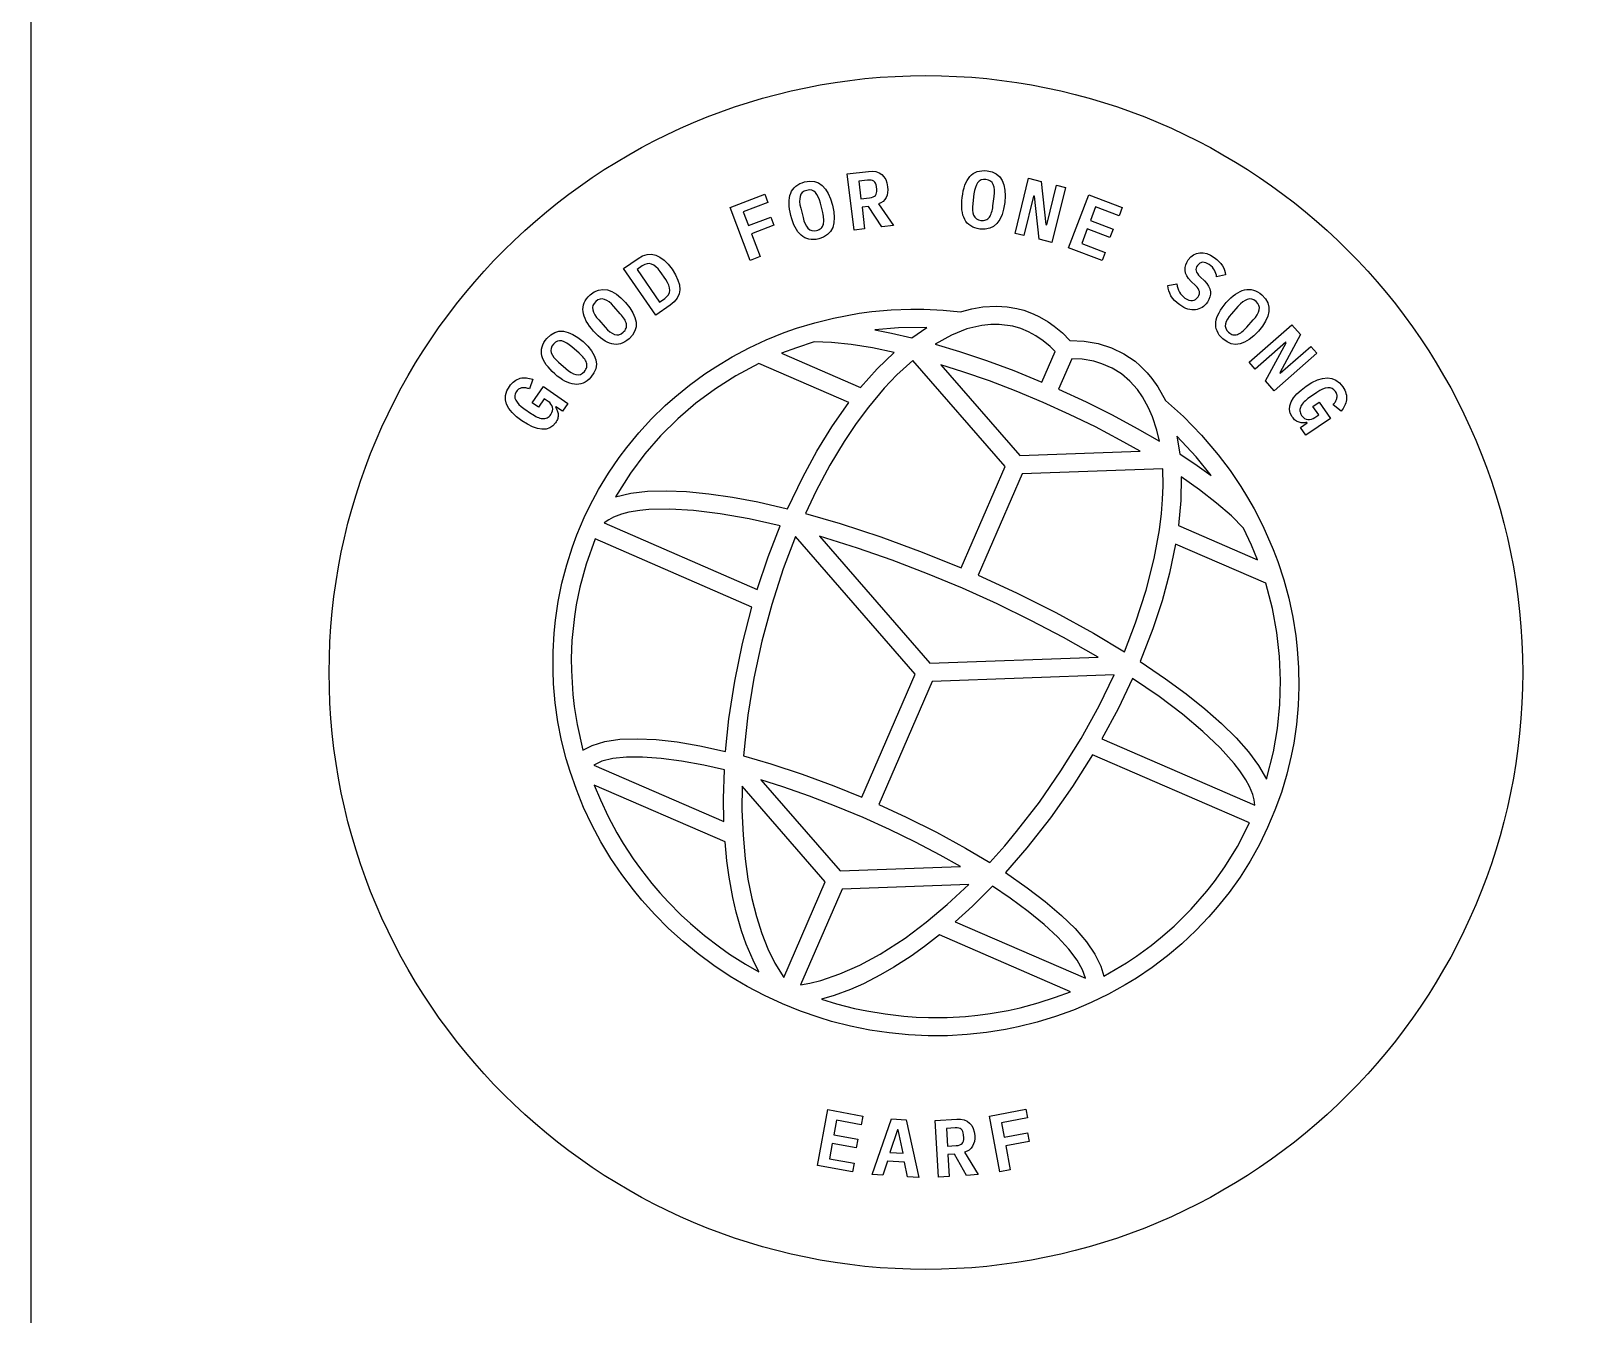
# Model space of a CAD drawing. Header units: millimetres. Extents: x 0 to 600, y 0 to 400.
# Drawn here: x 0 to 51.6, y 137.5 to 180.5 of the extents above; entities that cross this region are included whole.
import ezdxf

# ---------------------------------------------------------------- set-up
doc = ezdxf.new("R2010")
doc.units = ezdxf.units.MM
for name, color, linetype in [('CUT', 7, 'Continuous'), ('ENGRAVE_BACK_MIRRORED', 7, 'Continuous'), ('ENGRAVE_FRONT', 7, 'Continuous'), ('SHEET', 7, 'Continuous')]:
    doc.layers.add(name, color=color, linetype=linetype)

msp = doc.modelspace()

# ---------------------------------------------------------------- linework, layer by layer
at = {"layer": 'CUT'}
msp.add_circle((30, 159), 20, dxfattribs=at)
at = {"layer": 'ENGRAVE_BACK_MIRRORED'}
for points in [[(41.992, 162.107), (42.16, 161.486), (42.295, 160.859), (42.396, 160.226), (42.445, 159.797), (42.49, 159.16), (42.499, 158.522), (42.475, 157.891), (42.417, 157.258), (42.324, 156.629), (42.243, 156.208), (42.094, 155.591), (41.912, 154.983), (41.697, 154.386), (41.452, 153.807), (41.174, 153.238), (40.865, 152.684), (40.526, 152.147), (40.158, 151.629), (39.763, 151.132), (39.48, 150.808), (39.045, 150.351), (38.58, 149.914), (38.092, 149.502), (37.582, 149.116), (37.052, 148.758), (36.682, 148.531), (36.12, 148.22), (35.541, 147.939), (34.947, 147.688), (34.345, 147.469), (33.726, 147.28), (33.096, 147.124), (32.667, 147.036), (32.024, 146.934), (31.376, 146.866), (30.724, 146.83), (30.071, 146.828), (29.417, 146.859), (28.77, 146.922), (28.121, 147.019), (27.477, 147.149), (26.84, 147.311), (26.416, 147.439), (25.795, 147.654), (25.187, 147.899), (24.588, 148.177), (24.006, 148.484), (23.441, 148.819), (22.894, 149.182), (22.366, 149.572), (21.858, 149.988), (21.377, 150.425), (20.916, 150.888), (20.479, 151.374), (20.199, 151.714), (19.807, 152.235), (19.442, 152.773), (19.109, 153.325), (18.803, 153.896), (18.527, 154.482), (18.283, 155.079), (18.071, 155.688), (17.947, 156.104), (17.79, 156.727), (17.667, 157.351), (17.577, 157.985), (17.522, 158.622), (17.503, 159.053), (17.505, 159.69), (17.54, 160.32), (17.584, 160.748), (17.676, 161.377), (17.802, 161.994), (17.962, 162.608), (18.155, 163.212), (18.303, 163.614), (18.548, 164.193), (18.733, 164.579), (19.029, 165.133), (19.358, 165.676), (19.716, 166.2), (19.974, 166.543), (20.375, 167.029), (20.806, 167.498), (21.262, 167.943), (21.584, 168.229), (22.075, 168.629), (22.592, 169.006), (22.953, 169.245), (23.503, 169.576), (24.071, 169.877), (24.65, 170.146), (25.249, 170.387), (25.66, 170.533), (26.28, 170.721), (26.904, 170.876), (27.761, 171.035), (28.192, 171.092), (28.836, 171.15), (29.488, 171.174), (29.929, 171.172), (30.578, 171.142), (31.161, 171.086), (31.542, 171.19), (31.907, 171.253), (32.364, 171.279), (32.719, 171.256), (33.046, 171.199), (33.277, 171.137), (33.588, 171.022), (33.806, 170.919), (34.099, 170.747), (34.301, 170.605), (34.571, 170.38), (34.825, 170.128), (35.303, 170.104), (35.773, 170.021), (36.216, 169.881), (36.629, 169.682), (37.007, 169.427), (37.182, 169.279), (37.419, 169.041), (37.575, 168.853), (37.775, 168.569), (38.028, 168.109), (38.627, 167.572), (39.233, 166.952), (39.798, 166.29), (40.193, 165.765), (40.555, 165.231), (40.782, 164.862), (40.999, 164.482), (41.292, 163.91), (41.641, 163.116), (41.793, 162.714), (41.992, 162.107)], [(30.032, 170.556), (29.084, 170.549), (28.285, 170.485), (28.846, 170.374), (29.529, 170.215), (30.032, 170.556)], [(34.33, 169.759), (34.161, 169.924), (33.927, 170.118), (33.685, 170.283), (33.435, 170.418), (33.178, 170.524), (32.913, 170.6), (32.456, 170.663), (32.171, 170.661), (31.878, 170.63), (31.375, 170.511), (30.855, 170.306), (30.309, 170.006), (31.129, 169.758), (32.032, 169.454), (32.947, 169.114), (33.886, 168.733), (34.33, 169.759)], [(28.933, 169.727), (28.207, 169.876), (27.489, 169.99), (26.834, 170.057), (26.259, 170.077), (25.658, 169.883), (25.16, 169.694), (27.809, 168.546), (28.367, 169.177), (28.933, 169.727)], [(27.417, 168.047), (24.401, 169.355), (23.626, 168.939), (22.942, 168.503), (22.293, 168.02), (21.681, 167.494), (21.109, 166.927), (20.581, 166.321), (20.098, 165.679), (19.593, 164.884), (20.111, 165.006), (20.67, 165.071), (21.293, 165.089), (21.979, 165.061), (22.722, 164.989), (23.52, 164.873), (24.364, 164.715), (25.361, 164.487), (25.869, 165.546), (26.344, 166.416), (26.848, 167.235), (27.417, 168.047)], [(25.964, 164.332), (27.122, 163.997), (28.488, 163.549), (29.876, 163.037), (31.185, 162.505), (32.657, 165.899), (29.559, 169.458), (29.027, 168.974), (28.599, 168.524), (28.073, 167.895), (27.661, 167.341), (27.262, 166.745), (26.781, 165.946), (26.326, 165.092), (25.964, 164.332)], [(34.448, 168.489), (35.368, 168.064), (36.241, 167.629), (37.081, 167.177), (37.822, 166.749), (37.735, 167.125), (37.592, 167.568), (37.462, 167.872), (37.26, 168.236), (37.089, 168.48), (36.834, 168.764), (36.551, 169.003), (36.239, 169.196), (35.898, 169.345), (35.623, 169.426), (35.232, 169.495), (34.893, 169.515), (34.448, 168.489)], [(37.184, 166.413), (36.513, 166.79), (35.677, 167.228), (34.811, 167.649), (33.924, 168.05), (33.025, 168.424), (32.125, 168.768), (31.234, 169.079), (30.5, 169.311), (33.15, 166.266), (37.184, 166.413)], [(39.555, 165.599), (39.056, 166.225), (38.413, 166.922), (38.508, 166.322), (39.091, 165.932), (39.555, 165.599)], [(37.826, 163.782), (37.894, 164.328), (37.932, 164.801), (37.948, 165.258), (37.935, 165.826), (33.22, 165.655), (31.748, 162.261), (33.032, 161.669), (34.354, 161.006), (35.615, 160.315), (36.651, 159.698), (37.025, 160.667), (37.379, 161.76), (37.65, 162.821), (37.826, 163.782)], [(41.114, 162.777), (40.912, 163.27), (40.643, 163.841), (40.235, 164.247), (39.739, 164.679), (39.164, 165.125), (38.559, 165.553), (38.544, 164.764), (38.466, 163.926), (41.114, 162.777)], [(25.115, 163.916), (24.071, 164.148), (23.104, 164.318), (22.215, 164.427), (21.415, 164.474), (20.715, 164.459), (20.406, 164.429), (20.039, 164.368), (19.8, 164.306), (19.531, 164.206), (19.368, 164.12), (19.216, 164.01), (24.345, 161.786), (24.71, 162.873), (25.115, 163.916)], [(18.503, 156.395), (18.811, 156.557), (19.243, 156.688), (19.741, 156.761), (20.319, 156.782), (20.956, 156.752), (21.661, 156.673), (22.418, 156.546), (23.286, 156.358), (23.398, 157.447), (23.592, 158.712), (23.854, 159.977), (24.169, 161.194), (18.909, 163.475), (18.609, 162.632), (18.4, 161.858), (18.28, 161.268), (18.218, 160.871), (18.137, 160.072), (18.114, 159.468), (18.117, 159.065), (18.165, 158.259), (18.211, 157.857), (18.307, 157.256), (18.503, 156.395)], [(24.832, 161.28), (24.5, 160.045), (24.234, 158.808), (24.034, 157.573), (23.959, 156.961), (23.89, 156.205), (24.801, 155.942), (25.849, 155.599), (26.916, 155.205), (27.855, 154.824), (29.642, 158.945), (25.629, 163.554), (25.217, 162.469), (24.832, 161.28)], [(31.223, 161.821), (30.047, 162.311), (28.87, 162.761), (27.705, 163.167), (26.435, 163.563), (30.135, 159.312), (35.767, 159.516), (34.611, 160.173), (33.518, 160.746), (32.384, 161.298), (31.223, 161.821)], [(37.176, 159.365), (38.024, 158.792), (38.716, 158.285), (39.347, 157.781), (39.907, 157.288), (40.396, 156.807), (40.809, 156.339), (41.143, 155.887), (41.408, 155.426), (41.643, 156.338), (41.782, 157.129), (41.863, 157.928), (41.887, 158.733), (41.852, 159.54), (41.76, 160.344), (41.611, 161.141), (41.386, 161.991), (38.369, 163.299), (38.166, 162.328), (37.912, 161.401), (37.602, 160.459), (37.176, 159.365)], [(35.197, 156.786), (35.801, 157.88), (36.312, 158.922), (30.204, 158.701), (28.418, 154.58), (29.339, 154.155), (30.355, 153.645), (31.322, 153.115), (32.136, 152.629), (32.641, 153.196), (33.037, 153.67), (33.801, 154.66), (34.522, 155.7), (35.197, 156.786)], [(41.028, 154.553), (41.005, 154.739), (40.956, 154.917), (40.845, 155.182), (40.726, 155.399), (40.521, 155.708), (40.331, 155.954), (39.864, 156.475), (39.283, 157.027), (38.596, 157.601), (37.811, 158.191), (36.927, 158.795), (36.443, 157.786), (35.899, 156.777), (41.028, 154.553)], [(23.246, 155.737), (22.557, 155.893), (21.81, 156.03), (21.122, 156.121), (20.503, 156.164), (19.959, 156.161), (19.502, 156.113), (19.139, 156.025), (18.867, 155.9), (23.231, 154.007), (23.219, 154.781), (23.246, 155.737)], [(32.661, 152.294), (33.391, 151.789), (34.001, 151.322), (34.541, 150.862), (34.998, 150.418), (35.378, 149.981), (35.665, 149.568), (35.865, 149.163), (35.957, 148.828), (36.72, 149.273), (37.058, 149.497), (37.548, 149.855), (37.864, 150.107), (38.319, 150.506), (38.891, 151.073), (39.419, 151.679), (39.666, 151.996), (40.015, 152.486), (40.437, 153.168), (40.847, 153.963), (35.587, 156.243), (34.914, 155.182), (34.169, 154.126), (33.379, 153.12), (32.661, 152.294)], [(24.47, 155.402), (27.12, 152.357), (31.154, 152.504), (30.482, 152.881), (29.647, 153.319), (28.781, 153.741), (27.893, 154.141), (26.994, 154.515), (26.095, 154.859), (25.204, 155.17), (24.47, 155.402)], [(18.886, 155.223), (19.088, 154.73), (19.35, 154.174), (19.641, 153.63), (19.851, 153.276), (20.188, 152.758), (20.429, 152.422), (20.811, 151.933), (21.08, 151.618), (21.36, 151.312), (21.799, 150.87), (22.105, 150.588), (22.581, 150.184), (23.078, 149.804), (23.419, 149.565), (23.947, 149.228), (24.401, 148.967), (24.205, 149.356), (23.975, 149.902), (23.819, 150.348), (23.642, 150.966), (23.527, 151.462), (23.403, 152.145), (23.331, 152.685), (23.27, 153.322), (18.886, 155.223)], [(23.869, 153.549), (23.94, 152.754), (24.036, 152.073), (24.162, 151.428), (24.316, 150.821), (24.498, 150.256), (24.706, 149.736), (24.938, 149.263), (25.234, 148.779), (26.626, 151.99), (23.839, 155.193), (23.835, 154.395), (23.869, 153.549)], [(25.797, 148.535), (26.108, 148.591), (26.476, 148.683), (27.115, 148.899), (27.78, 149.193), (28.464, 149.563), (29.301, 150.104), (30.007, 150.632), (30.712, 151.226), (31.432, 151.9), (27.189, 151.746), (25.797, 148.535)], [(35.347, 148.754), (35.252, 149.038), (35.068, 149.364), (34.791, 149.731), (34.422, 150.129), (33.967, 150.552), (33.43, 150.992), (32.82, 151.443), (32.235, 151.839), (31.556, 151.167), (30.982, 150.647), (35.347, 148.754)], [(30.456, 150.206), (29.949, 149.815), (29.505, 149.499), (28.923, 149.123), (28.482, 148.868), (27.909, 148.574), (27.477, 148.383), (26.922, 148.178), (26.504, 148.055), (27.004, 147.902), (27.611, 147.747), (28.019, 147.662), (28.636, 147.559), (29.256, 147.487), (29.671, 147.457), (30.086, 147.441), (30.709, 147.443), (31.329, 147.477), (31.741, 147.518), (32.15, 147.572), (32.76, 147.679), (33.162, 147.768), (33.757, 147.927), (34.342, 148.117), (34.84, 148.306), (30.456, 150.206)]]:
    msp.add_lwpolyline(points, close=True, dxfattribs=at)
at = {"layer": 'ENGRAVE_FRONT'}
for points in [[(28.692, 175.403), (28.717, 175.276), (28.723, 175.176), (28.716, 175.082), (28.696, 174.995), (28.663, 174.915), (28.618, 174.844), (28.561, 174.785), (28.492, 174.737), (28.411, 174.702), (28.908, 173.978), (28.519, 173.93), (28.07, 174.619), (27.857, 174.593), (27.946, 173.861), (27.592, 173.818), (27.362, 175.704), (28.078, 175.791), (28.209, 175.797), (28.326, 175.781), (28.429, 175.744), (28.519, 175.685), (28.593, 175.608), (28.651, 175.514), (28.692, 175.403)], [(31.24, 174.328), (31.22, 174.411), (31.207, 174.501), (31.2, 174.597), (31.199, 174.699), (31.204, 174.807), (31.215, 174.92), (31.231, 175.031), (31.252, 175.136), (31.277, 175.235), (31.307, 175.327), (31.342, 175.412), (31.381, 175.488), (31.425, 175.557), (31.474, 175.618), (31.528, 175.671), (31.587, 175.715), (31.651, 175.752), (31.72, 175.781), (31.795, 175.801), (31.874, 175.813), (31.958, 175.815), (32.047, 175.808), (32.217, 175.771), (32.358, 175.705), (32.472, 175.61), (32.556, 175.486), (32.615, 175.336), (32.649, 175.162), (32.658, 174.966), (32.642, 174.746), (32.604, 174.529), (32.549, 174.341), (32.474, 174.18), (32.381, 174.048), (32.269, 173.948), (32.136, 173.883), (31.983, 173.853), (31.81, 173.858), (31.721, 173.872), (31.64, 173.895), (31.566, 173.925), (31.499, 173.963), (31.439, 174.007), (31.385, 174.058), (31.339, 174.116), (31.299, 174.18), (31.266, 174.251), (31.24, 174.328)], [(34.672, 175.254), (34.216, 173.409), (33.791, 173.514), (33.635, 174.958), (33.608, 174.964), (33.281, 173.64), (32.985, 173.714), (33.441, 175.558), (33.867, 175.453), (34.023, 174.009), (34.049, 174.003), (34.377, 175.327), (34.672, 175.254)], [(24.156, 173.699), (24.446, 172.936), (24.113, 172.809), (23.437, 174.585), (24.597, 175.026), (24.702, 174.752), (23.875, 174.437), (24.051, 173.974), (24.797, 174.258), (24.901, 173.983), (24.156, 173.699)], [(25.707, 173.767), (25.659, 173.838), (25.615, 173.917), (25.574, 174.004), (25.537, 174.099), (25.504, 174.201), (25.474, 174.311), (25.449, 174.421), (25.431, 174.527), (25.42, 174.628), (25.415, 174.724), (25.417, 174.816), (25.427, 174.901), (25.443, 174.981), (25.468, 175.056), (25.499, 175.124), (25.539, 175.187), (25.585, 175.244), (25.64, 175.296), (25.702, 175.341), (25.772, 175.38), (25.85, 175.412), (25.935, 175.438), (26.107, 175.463), (26.263, 175.452), (26.402, 175.403), (26.526, 175.317), (26.634, 175.197), (26.727, 175.047), (26.806, 174.867), (26.869, 174.656), (26.911, 174.44), (26.926, 174.244), (26.913, 174.068), (26.874, 173.911), (26.804, 173.778), (26.703, 173.67), (26.571, 173.587), (26.407, 173.53), (26.319, 173.512), (26.235, 173.504), (26.155, 173.506), (26.079, 173.517), (26.007, 173.538), (25.939, 173.566), (25.875, 173.604), (25.815, 173.65), (25.759, 173.704), (25.707, 173.767)], [(26.576, 174.095), (26.578, 174.141), (26.576, 174.19), (26.571, 174.241), (26.564, 174.295), (26.553, 174.351), (26.54, 174.409), (26.462, 174.724), (26.43, 174.835), (26.392, 174.932), (26.347, 175.014), (26.297, 175.081), (26.239, 175.131), (26.171, 175.159), (26.093, 175.167), (26.005, 175.155), (25.922, 175.125), (25.857, 175.082), (25.81, 175.025), (25.782, 174.954), (25.768, 174.871), (25.767, 174.778), (25.778, 174.674), (25.802, 174.561), (25.88, 174.243), (25.913, 174.132), (25.951, 174.035), (25.995, 173.953), (26.046, 173.886), (26.104, 173.837), (26.172, 173.808), (26.25, 173.8), (26.337, 173.812), (26.381, 173.826), (26.42, 173.842), (26.455, 173.863), (26.484, 173.887), (26.51, 173.914), (26.531, 173.944), (26.548, 173.977), (26.561, 174.014), (26.57, 174.053), (26.576, 174.095)], [(28.327, 175.341), (28.309, 175.39), (28.284, 175.43), (28.253, 175.46), (28.214, 175.481), (28.165, 175.493), (28.107, 175.497), (28.04, 175.493), (27.751, 175.458), (27.823, 174.869), (28.112, 174.904), (28.178, 174.915), (28.233, 174.933), (28.277, 174.957), (28.311, 174.987), (28.334, 175.024), (28.348, 175.068), (28.353, 175.12), (28.35, 175.18), (28.338, 175.282), (28.327, 175.341)], [(32.168, 174.326), (32.187, 174.368), (32.202, 174.414), (32.216, 174.464), (32.228, 174.517), (32.239, 174.573), (32.247, 174.632), (32.286, 174.954), (32.295, 175.07), (32.294, 175.174), (32.282, 175.266), (32.258, 175.347), (32.222, 175.414), (32.168, 175.465), (32.098, 175.5), (32.012, 175.519), (31.924, 175.521), (31.847, 175.504), (31.783, 175.467), (31.732, 175.411), (31.69, 175.338), (31.656, 175.252), (31.629, 175.151), (31.61, 175.036), (31.571, 174.712), (31.562, 174.596), (31.563, 174.492), (31.575, 174.4), (31.599, 174.319), (31.635, 174.252), (31.689, 174.201), (31.759, 174.166), (31.845, 174.147), (31.891, 174.143), (31.933, 174.145), (31.973, 174.152), (32.009, 174.164), (32.042, 174.18), (32.073, 174.201), (32.1, 174.226), (32.125, 174.255), (32.148, 174.289), (32.168, 174.326)], [(35.407, 173.866), (35.221, 173.377), (36.009, 173.077), (35.905, 172.802), (34.783, 173.229), (35.459, 175.005), (36.581, 174.578), (36.476, 174.303), (35.687, 174.604), (35.511, 174.14), (36.272, 173.851), (36.167, 173.576), (35.407, 173.866)], [(21.494, 172.511), (21.609, 172.326), (21.689, 172.15), (21.736, 171.984), (21.748, 171.827), (21.724, 171.682), (21.664, 171.547), (21.567, 171.424), (21.433, 171.313), (20.948, 170.977), (19.866, 172.538), (20.351, 172.875), (20.502, 172.961), (20.652, 173.008), (20.799, 173.017), (20.944, 172.987), (21.086, 172.921), (21.226, 172.819), (21.362, 172.683), (21.494, 172.511)], [(38.108, 171.966), (38.412, 172.027), (38.424, 171.949), (38.442, 171.876), (38.467, 171.809), (38.498, 171.747), (38.535, 171.69), (38.578, 171.638), (38.627, 171.59), (38.682, 171.547), (38.748, 171.507), (38.812, 171.48), (38.872, 171.466), (38.93, 171.465), (38.985, 171.477), (39.035, 171.502), (39.081, 171.54), (39.123, 171.59), (39.15, 171.637), (39.166, 171.682), (39.172, 171.726), (39.167, 171.769), (39.151, 171.814), (39.124, 171.861), (39.085, 171.91), (39.034, 171.963), (38.887, 172.105), (38.803, 172.199), (38.741, 172.292), (38.703, 172.385), (38.687, 172.477), (38.69, 172.567), (38.709, 172.655), (38.743, 172.74), (38.792, 172.823), (38.874, 172.922), (38.965, 172.996), (39.065, 173.044), (39.175, 173.066), (39.291, 173.063), (39.411, 173.035), (39.534, 172.983), (39.661, 172.906), (39.747, 172.841), (39.821, 172.773), (39.885, 172.703), (39.937, 172.629), (39.978, 172.553), (40.009, 172.477), (40.03, 172.4), (40.041, 172.322), (39.741, 172.258), (39.733, 172.316), (39.718, 172.372), (39.698, 172.426), (39.673, 172.479), (39.64, 172.53), (39.6, 172.578), (39.552, 172.623), (39.497, 172.665), (39.376, 172.73), (39.269, 172.745), (39.176, 172.713), (39.096, 172.632), (39.07, 172.587), (39.055, 172.544), (39.05, 172.501), (39.055, 172.458), (39.072, 172.414), (39.1, 172.367), (39.139, 172.316), (39.191, 172.262), (39.334, 172.119), (39.413, 172.03), (39.472, 171.94), (39.512, 171.85), (39.532, 171.76), (39.534, 171.671), (39.517, 171.582), (39.484, 171.493), (39.432, 171.406), (39.392, 171.354), (39.35, 171.307), (39.304, 171.267), (39.255, 171.232), (39.204, 171.203), (39.15, 171.18), (39.093, 171.163), (39.035, 171.153), (38.974, 171.149), (38.912, 171.151), (38.848, 171.161), (38.782, 171.177), (38.715, 171.201), (38.647, 171.231), (38.578, 171.269), (38.508, 171.314), (38.414, 171.386), (38.333, 171.461), (38.266, 171.54), (38.212, 171.622), (38.171, 171.706), (38.139, 171.792), (38.118, 171.878), (38.108, 171.966)], [(21.093, 172.435), (21.023, 172.526), (20.952, 172.597), (20.879, 172.651), (20.805, 172.686), (20.729, 172.702), (20.652, 172.697), (20.574, 172.672), (20.494, 172.626), (20.317, 172.504), (21.074, 171.412), (21.251, 171.534), (21.321, 171.593), (21.372, 171.658), (21.404, 171.728), (21.416, 171.804), (21.409, 171.886), (21.384, 171.974), (21.341, 172.066), (21.281, 172.164), (21.093, 172.435)], [(19.395, 170.033), (19.32, 170.064), (19.244, 170.105), (19.168, 170.154), (19.091, 170.212), (19.014, 170.279), (18.937, 170.354), (18.859, 170.437), (18.787, 170.523), (18.721, 170.608), (18.664, 170.692), (18.615, 170.775), (18.574, 170.857), (18.543, 170.937), (18.52, 171.016), (18.507, 171.093), (18.503, 171.168), (18.509, 171.242), (18.523, 171.315), (18.547, 171.386), (18.581, 171.455), (18.625, 171.522), (18.679, 171.586), (18.743, 171.649), (18.883, 171.752), (19.026, 171.814), (19.172, 171.836), (19.322, 171.818), (19.473, 171.762), (19.626, 171.673), (19.779, 171.55), (19.933, 171.393), (20.071, 171.221), (20.176, 171.055), (20.247, 170.893), (20.284, 170.736), (20.285, 170.585), (20.247, 170.443), (20.168, 170.308), (20.05, 170.181), (19.98, 170.124), (19.909, 170.078), (19.838, 170.043), (19.765, 170.017), (19.692, 170.001), (19.618, 169.995), (19.544, 169.999), (19.47, 170.011), (19.395, 170.033)], [(19.95, 170.72), (19.935, 170.76), (19.916, 170.801), (19.892, 170.844), (19.863, 170.887), (19.832, 170.931), (19.796, 170.976), (19.757, 171.021), (19.542, 171.263), (19.461, 171.347), (19.382, 171.414), (19.305, 171.466), (19.229, 171.502), (19.154, 171.519), (19.081, 171.512), (19.008, 171.483), (18.937, 171.431), (18.877, 171.366), (18.839, 171.297), (18.825, 171.225), (18.833, 171.149), (18.859, 171.07), (18.902, 170.987), (18.96, 170.9), (19.034, 170.811), (19.251, 170.567), (19.331, 170.483), (19.41, 170.415), (19.488, 170.364), (19.564, 170.328), (19.638, 170.311), (19.712, 170.317), (19.784, 170.346), (19.856, 170.398), (19.889, 170.431), (19.915, 170.464), (19.936, 170.498), (19.952, 170.533), (19.961, 170.568), (19.966, 170.605), (19.965, 170.642), (19.96, 170.681), (19.95, 170.72)], [(39.728, 170.814), (39.75, 170.892), (39.781, 170.972), (39.822, 171.053), (39.87, 171.136), (39.928, 171.22), (39.993, 171.306), (40.067, 171.393), (40.144, 171.475), (40.221, 171.55), (40.298, 171.616), (40.374, 171.675), (40.451, 171.725), (40.527, 171.765), (40.602, 171.797), (40.677, 171.819), (40.752, 171.831), (40.826, 171.834), (40.899, 171.828), (40.973, 171.813), (41.045, 171.787), (41.117, 171.751), (41.187, 171.705), (41.257, 171.649), (41.375, 171.522), (41.454, 171.387), (41.493, 171.244), (41.492, 171.094), (41.454, 170.937), (41.383, 170.775), (41.279, 170.609), (41.141, 170.437), (40.986, 170.28), (40.833, 170.157), (40.68, 170.068), (40.529, 170.012), (40.38, 169.994), (40.233, 170.016), (40.09, 170.078), (39.95, 170.181), (39.886, 170.243), (39.832, 170.308), (39.789, 170.375), (39.755, 170.444), (39.731, 170.515), (39.716, 170.587), (39.711, 170.661), (39.715, 170.737), (39.728, 170.814)], [(40.474, 170.342), (40.512, 170.362), (40.551, 170.386), (40.59, 170.415), (40.63, 170.448), (40.67, 170.484), (40.711, 170.525), (40.751, 170.569), (40.966, 170.811), (41.04, 170.9), (41.098, 170.987), (41.141, 171.07), (41.167, 171.149), (41.175, 171.225), (41.161, 171.297), (41.123, 171.366), (41.063, 171.431), (40.992, 171.483), (40.919, 171.512), (40.846, 171.519), (40.771, 171.502), (40.695, 171.466), (40.618, 171.414), (40.539, 171.347), (40.458, 171.263), (40.241, 171.019), (40.167, 170.929), (40.109, 170.843), (40.067, 170.76), (40.04, 170.681), (40.032, 170.605), (40.047, 170.532), (40.084, 170.464), (40.144, 170.398), (40.18, 170.37), (40.216, 170.347), (40.252, 170.33), (40.288, 170.319), (40.325, 170.314), (40.362, 170.313), (40.399, 170.318), (40.436, 170.328), (40.474, 170.342)], [(18.139, 168.67), (18.06, 168.692), (17.98, 168.723), (17.899, 168.763), (17.816, 168.811), (17.731, 168.868), (17.645, 168.933), (17.558, 169.006), (17.476, 169.083), (17.401, 169.159), (17.334, 169.236), (17.275, 169.312), (17.224, 169.389), (17.183, 169.464), (17.152, 169.54), (17.129, 169.615), (17.116, 169.689), (17.113, 169.763), (17.119, 169.837), (17.134, 169.91), (17.159, 169.983), (17.194, 170.054), (17.24, 170.125), (17.296, 170.195), (17.423, 170.314), (17.557, 170.393), (17.7, 170.433), (17.85, 170.433), (18.007, 170.396), (18.169, 170.325), (18.336, 170.222), (18.509, 170.085), (18.666, 169.931), (18.79, 169.778), (18.88, 169.626), (18.937, 169.475), (18.956, 169.326), (18.935, 169.179), (18.873, 169.036), (18.771, 168.896), (18.708, 168.831), (18.644, 168.777), (18.577, 168.733), (18.508, 168.699), (18.438, 168.674), (18.365, 168.659), (18.291, 168.654), (18.216, 168.657), (18.139, 168.67)], [(42.897, 169.926), (43.099, 169.698), (41.673, 168.441), (41.383, 168.77), (42.077, 170.046), (42.059, 170.066), (41.036, 169.164), (40.834, 169.393), (42.26, 170.649), (42.55, 170.321), (41.856, 169.045), (41.874, 169.025), (42.897, 169.926)], [(18.607, 169.419), (18.587, 169.457), (18.563, 169.495), (18.534, 169.535), (18.5, 169.574), (18.464, 169.614), (18.423, 169.654), (18.379, 169.694), (18.136, 169.909), (18.046, 169.982), (17.959, 170.039), (17.876, 170.082), (17.796, 170.108), (17.72, 170.115), (17.648, 170.1), (17.58, 170.063), (17.515, 170.002), (17.463, 169.931), (17.434, 169.858), (17.429, 169.784), (17.445, 169.71), (17.482, 169.634), (17.534, 169.557), (17.602, 169.478), (17.686, 169.398), (17.931, 169.182), (18.021, 169.109), (18.108, 169.051), (18.191, 169.009), (18.271, 168.983), (18.347, 168.975), (18.419, 168.99), (18.487, 169.028), (18.552, 169.088), (18.581, 169.124), (18.603, 169.16), (18.62, 169.197), (18.631, 169.233), (18.636, 169.27), (18.636, 169.307), (18.631, 169.344), (18.621, 169.381), (18.607, 169.419)], [(17.664, 167.713), (17.67, 167.681), (17.673, 167.649), (17.674, 167.615), (17.672, 167.582), (17.667, 167.547), (17.659, 167.512), (17.647, 167.476), (17.632, 167.44), (17.612, 167.403), (17.589, 167.367), (17.499, 167.264), (17.393, 167.194), (17.271, 167.156), (17.132, 167.15), (16.98, 167.176), (16.817, 167.231), (16.643, 167.317), (16.459, 167.432), (16.277, 167.57), (16.131, 167.71), (16.021, 167.851), (15.947, 167.994), (15.91, 168.139), (15.913, 168.285), (15.956, 168.433), (16.039, 168.581), (16.08, 168.637), (16.122, 168.686), (16.166, 168.729), (16.211, 168.765), (16.258, 168.796), (16.305, 168.822), (16.354, 168.843), (16.403, 168.858), (16.454, 168.868), (16.505, 168.874), (16.557, 168.875), (16.609, 168.872), (16.662, 168.864), (16.716, 168.854), (16.769, 168.84), (16.822, 168.823), (16.714, 168.502), (16.684, 168.51), (16.653, 168.519), (16.623, 168.526), (16.593, 168.533), (16.563, 168.538), (16.534, 168.541), (16.506, 168.542), (16.477, 168.54), (16.45, 168.535), (16.423, 168.528), (16.397, 168.518), (16.371, 168.505), (16.346, 168.489), (16.323, 168.469), (16.3, 168.444), (16.278, 168.414), (16.238, 168.342), (16.221, 168.269), (16.225, 168.197), (16.251, 168.126), (16.296, 168.054), (16.357, 167.984), (16.434, 167.914), (16.527, 167.844), (16.778, 167.672), (16.828, 167.639), (16.878, 167.609), (16.926, 167.582), (16.973, 167.559), (17.02, 167.54), (17.065, 167.525), (17.109, 167.514), (17.151, 167.508), (17.192, 167.507), (17.231, 167.51), (17.269, 167.519), (17.305, 167.532), (17.338, 167.551), (17.371, 167.576), (17.401, 167.607), (17.429, 167.644), (17.465, 167.707), (17.486, 167.768), (17.493, 167.828), (17.485, 167.887), (17.464, 167.943), (17.433, 167.994), (17.391, 168.041), (17.338, 168.083), (17.21, 168.171), (17.014, 167.886), (16.801, 168.032), (17.177, 168.58), (17.996, 168.018), (17.816, 167.755), (17.598, 167.905), (17.586, 167.887), (17.602, 167.86), (17.617, 167.832), (17.631, 167.804), (17.644, 167.774), (17.655, 167.744), (17.664, 167.713)], [(42.572, 167.369), (42.54, 167.375), (42.508, 167.384), (42.477, 167.395), (42.446, 167.409), (42.416, 167.426), (42.386, 167.447), (42.357, 167.47), (42.329, 167.498), (42.302, 167.529), (42.276, 167.564), (42.212, 167.685), (42.185, 167.809), (42.194, 167.937), (42.238, 168.068), (42.317, 168.201), (42.428, 168.333), (42.57, 168.464), (42.744, 168.595), (42.938, 168.715), (43.121, 168.801), (43.293, 168.852), (43.453, 168.87), (43.601, 168.852), (43.736, 168.796), (43.858, 168.703), (43.967, 168.572), (44.004, 168.514), (44.035, 168.457), (44.059, 168.401), (44.077, 168.345), (44.089, 168.291), (44.096, 168.237), (44.097, 168.185), (44.094, 168.133), (44.085, 168.082), (44.072, 168.032), (44.055, 167.983), (44.033, 167.936), (44.007, 167.889), (43.978, 167.843), (43.946, 167.798), (43.911, 167.755), (43.65, 167.972), (43.669, 167.997), (43.687, 168.022), (43.705, 168.047), (43.722, 168.073), (43.738, 168.099), (43.751, 168.125), (43.762, 168.151), (43.77, 168.178), (43.776, 168.206), (43.779, 168.233), (43.779, 168.261), (43.777, 168.29), (43.77, 168.319), (43.76, 168.348), (43.745, 168.379), (43.725, 168.41), (43.672, 168.473), (43.61, 168.515), (43.542, 168.537), (43.466, 168.539), (43.383, 168.522), (43.295, 168.491), (43.202, 168.445), (43.104, 168.383), (42.852, 168.21), (42.803, 168.176), (42.758, 168.14), (42.716, 168.105), (42.677, 168.069), (42.642, 168.033), (42.612, 167.996), (42.586, 167.959), (42.565, 167.921), (42.549, 167.884), (42.538, 167.846), (42.533, 167.808), (42.532, 167.77), (42.538, 167.731), (42.549, 167.693), (42.568, 167.653), (42.592, 167.613), (42.637, 167.557), (42.687, 167.515), (42.74, 167.487), (42.798, 167.474), (42.858, 167.473), (42.917, 167.483), (42.976, 167.506), (43.035, 167.54), (43.163, 167.628), (42.967, 167.913), (43.18, 168.059), (43.556, 167.512), (42.737, 166.95), (42.557, 167.212), (42.774, 167.362), (42.762, 167.38), (42.731, 167.374), (42.7, 167.37), (42.668, 167.367), (42.636, 167.366), (42.604, 167.366), (42.572, 167.369)], [(27.715, 143.366), (27.662, 143.077), (26.862, 143.224), (26.767, 142.71), (27.597, 142.557), (27.544, 142.268), (26.363, 142.485), (26.707, 144.354), (27.888, 144.137), (27.834, 143.848), (27.004, 144), (26.915, 143.513), (27.715, 143.366)], [(29.759, 142.084), (29.381, 142.106), (29.277, 142.595), (28.715, 142.63), (28.555, 142.157), (28.197, 142.178), (28.844, 144.043), (29.339, 144.013), (29.759, 142.084)], [(31.464, 143.903), (31.534, 143.821), (31.586, 143.724), (31.62, 143.611), (31.637, 143.483), (31.637, 143.382), (31.625, 143.289), (31.599, 143.203), (31.562, 143.125), (31.512, 143.057), (31.452, 143.001), (31.38, 142.958), (31.297, 142.928), (31.749, 142.175), (31.358, 142.151), (30.952, 142.866), (30.737, 142.853), (30.782, 142.116), (30.426, 142.095), (30.311, 143.991), (31.031, 144.035), (31.162, 144.033), (31.278, 144.01), (31.378, 143.967), (31.464, 143.903)], [(33.409, 143.573), (33.462, 143.284), (32.678, 143.139), (32.825, 142.336), (32.475, 142.272), (32.131, 144.14), (33.352, 144.365), (33.405, 144.076), (32.535, 143.916), (32.625, 143.429), (33.409, 143.573)], [(29.235, 142.89), (29.073, 143.677), (29.051, 143.678), (28.795, 142.917), (29.235, 142.89)], [(31.265, 143.349), (31.265, 143.408), (31.259, 143.512), (31.251, 143.571), (31.237, 143.621), (31.214, 143.662), (31.185, 143.694), (31.147, 143.717), (31.1, 143.733), (31.042, 143.74), (30.975, 143.74), (30.684, 143.722), (30.72, 143.13), (31.011, 143.147), (31.078, 143.155), (31.134, 143.17), (31.179, 143.191), (31.214, 143.218), (31.239, 143.254), (31.256, 143.297), (31.265, 143.349)]]:
    msp.add_lwpolyline(points, close=True, dxfattribs=at)
at = {"layer": 'SHEET'}
msp.add_lwpolyline([(0, 0), (600, 0), (600, 400), (0, 400)], close=True, dxfattribs=at)

doc.saveas('drawing.dxf')
